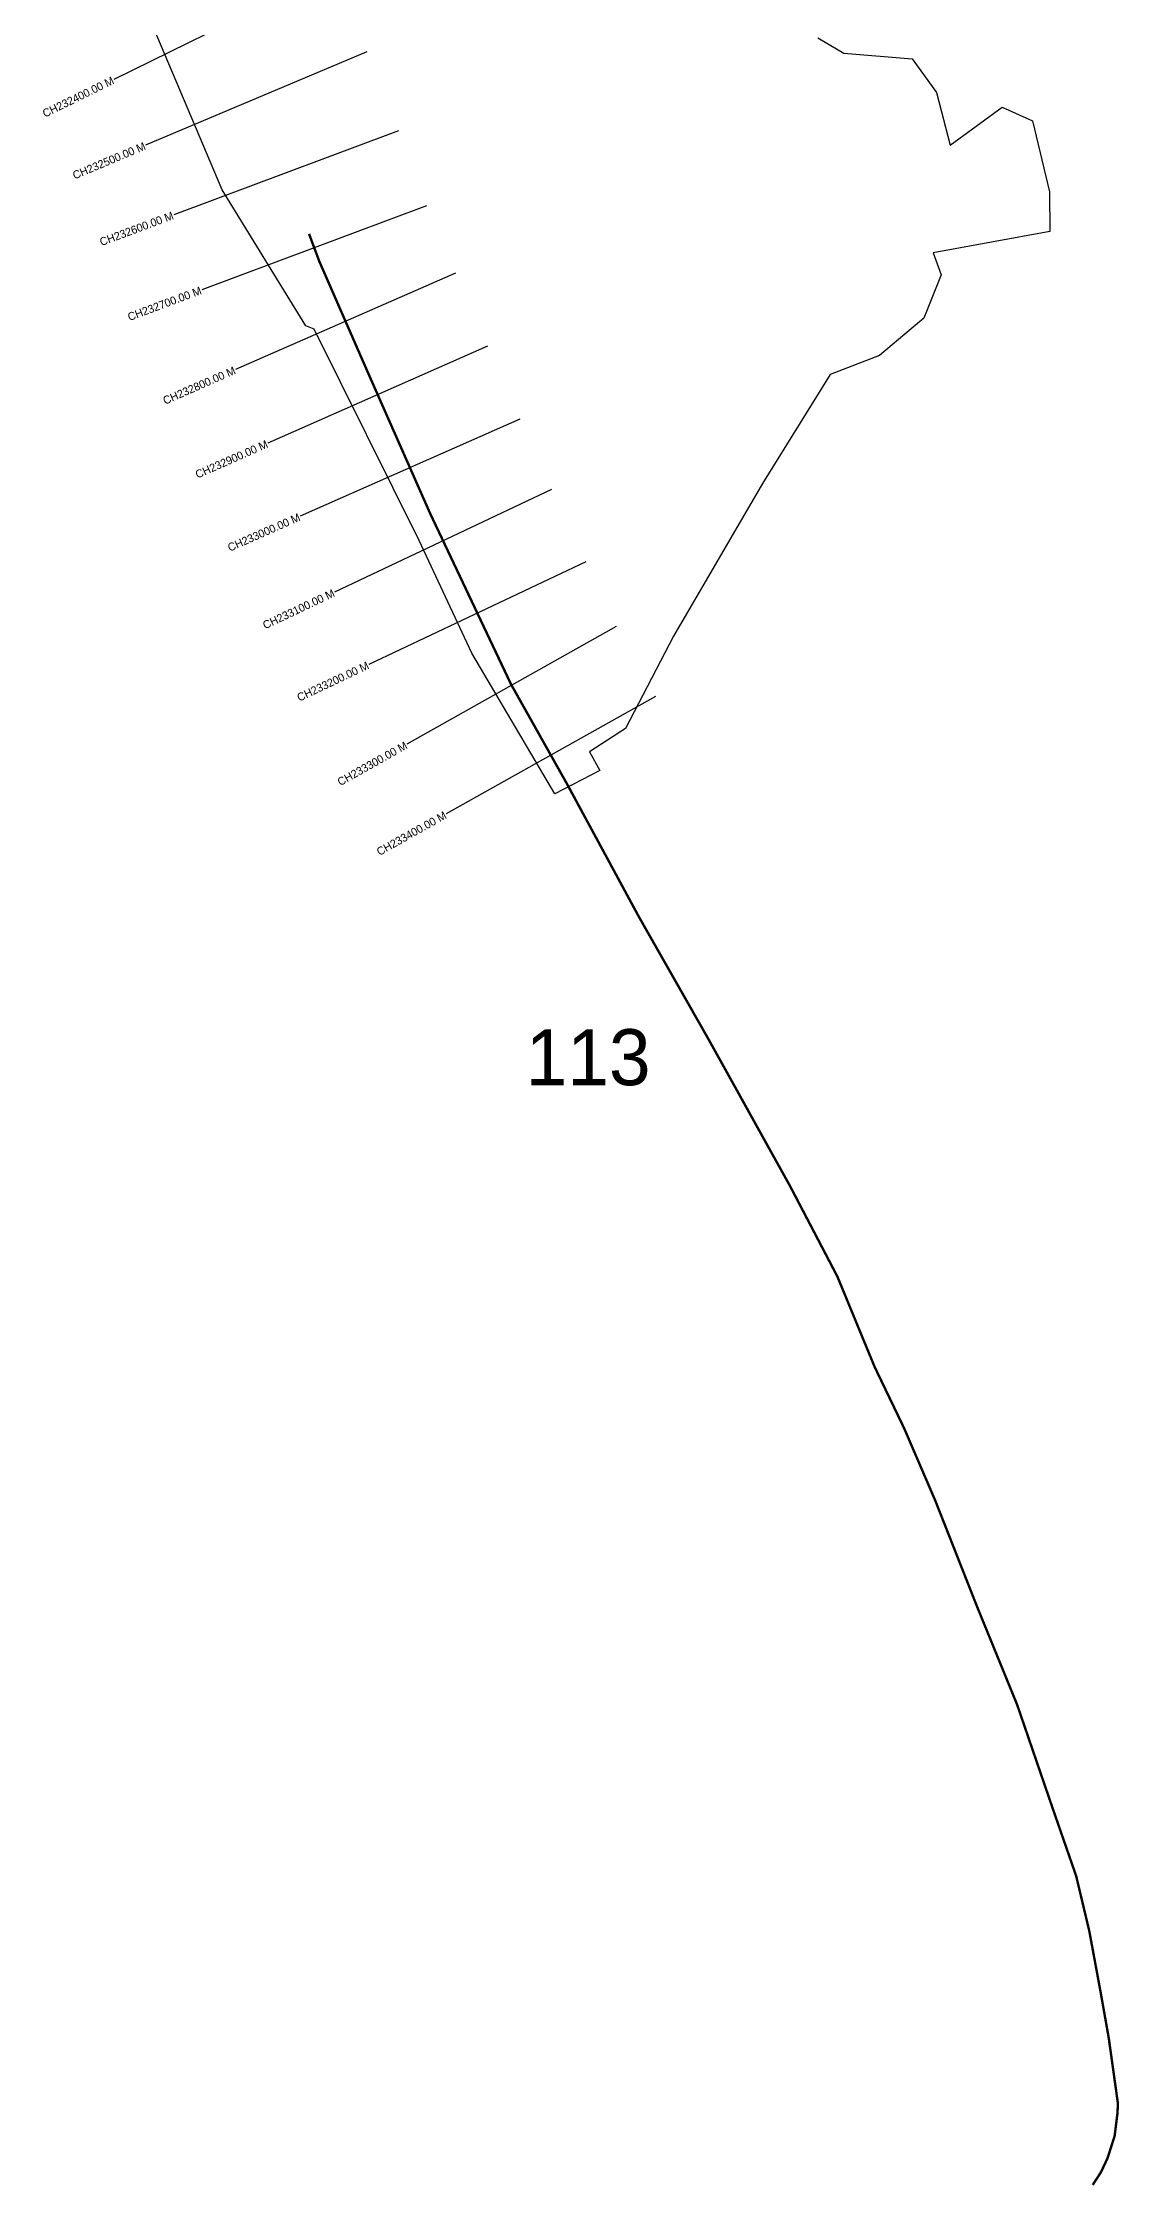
# Model space of a CAD drawing. Header units: metres. Extents: x 276130 to 280909, y 2052040 to 2062087.
# Drawn here: x 279564 to 280909, y 2052040 to 2054718 of the extents above; entities that cross this region are included whole.
import ezdxf
from ezdxf.enums import TextEntityAlignment as Align

# ---------------------------------------------------------------- set-up
doc = ezdxf.new("R2010")
doc.units = ezdxf.units.M
for name, color, linetype in [('CS', 134, 'Continuous'), ('CSMark', 210, 'Continuous'), ('NATURALLY PROTECTED', 3, 'Continuous'), ('village', 3, 'Continuous')]:
    doc.layers.add(name, color=color, linetype=linetype)

msp = doc.modelspace()

# ---------------------------------------------------------------- linework, layer by layer
at = {"layer": 'CS'}
for p, q in [((279922.4, 2054804.3), (279653.1, 2054672.1)), ((279969.2, 2054706.4), (279692.8, 2054589.8)), ((280008.9, 2054607.9), (279727.9, 2054502.8)), ((280043.9, 2054514.2), (279762.9, 2054409.2)), ((280080, 2054429.9), (279805.2, 2054309.5)), ((280120, 2054338.8), (279845.6, 2054217.5)), ((280160.4, 2054247.3), (279886, 2054126.1)), ((280200.1, 2054159.8), (279928.9, 2054031.4)), ((280242.9, 2054069.4), (279971.7, 2053941)), ((280280.9, 2053988.3), (280019.4, 2053841.4)), ((280329.9, 2053901.1), (280068.3, 2053754.2))]:
    msp.add_line(p, q, dxfattribs=at)
at = {"layer": 'NATURALLY PROTECTED', "const_width": 3, "flags": 128}
msp.add_lwpolyline([(279897, 2054479), (279909.9, 2054444.5), (279972.1, 2054302.3), (280048.7, 2054128.9), (280149.6, 2053915.9), (280219.4, 2053791.7), (280309.5, 2053625.2), (280397.1, 2053471.2), (280498.1, 2053289.3), (280557.3, 2053176.2), (280603.9, 2053063.2), (280640.6, 2052986.9), (280679.5, 2052896.6), (280732.1, 2052763.2), (280782, 2052641.1), (280826.9, 2052510.2), (280855.8, 2052427), (280872.1, 2052358.6), (280886.1, 2052283.2), (280896.5, 2052224.6), (280908, 2052142.5), (280907.3, 2052129.6), (280903.8, 2052102), (280895, 2052074.5), (280886.7, 2052056.8), (280876.4, 2052041)], dxfattribs=at)
at = {"layer": 'village', "color": 6}
msp.add_lwpolyline([(280533.1, 2054724.1), (280565.2, 2054704.9), (280650.6, 2054697.6), (280681.2, 2054655.5), (280698.2, 2054589.7), (280763.3, 2054637.3), (280801.4, 2054620.4), (280822.6, 2054531.4), (280822.7, 2054481.8), (280677.1, 2054455.5), (280687, 2054428), (280665.3, 2054373.5), (280609.9, 2054327), (280548.3, 2054303.3), (280463.7, 2054166.9), (280352.7, 2053976.2), (280292.6, 2053860.8), (280247.7, 2053831.6), (280260.6, 2053808.4), (280204.3, 2053779.3), (280100.4, 2053955.1), (280034.5, 2054095.7), (279903.3, 2054360.1), (279893.1, 2054364.2), (279788.5, 2054534), (279630.8, 2054906.4)], dxfattribs=at)

# ---------------------------------------------------------------- texts
at = {"insert": (280167.7, 2053485.2), "char_height": 70, "attachment_point": 1}
msp.add_mtext_dynamic_manual_height_columns('113', width=95.172, gutter_width=1, heights=[0], dxfattribs=at)
at = {"layer": 'CSMark'}
for s, rotation, p in [('CH232400.00 M', 26.1576, (279652.2, 2054671.6)), ('CH232500.00 M', 22.8616, (279691.9, 2054589.4)), ('CH232600.00 M', 20.5031, (279727, 2054502.5)), ('CH232700.00 M', 20.5031, (279762, 2054408.8)), ('CH232800.00 M', 23.65, (279804.3, 2054309.1)), ('CH232900.00 M', 23.8345, (279844.7, 2054217.1)), ('CH233000.00 M', 23.8345, (279885.1, 2054125.7)), ('CH233100.00 M', 25.3376, (279928, 2054031)), ('CH233200.00 M', 25.3376, (279970.8, 2053940.6)), ('CH233300.00 M', 29.321, (280018.5, 2053840.9)), ('CH233400.00 M', 29.321, (280067.5, 2053753.7))]:
    msp.add_text(s, height=10, rotation=rotation, dxfattribs=at).set_placement(p, align=Align.MIDDLE_RIGHT)

doc.saveas('drawing.dxf')
